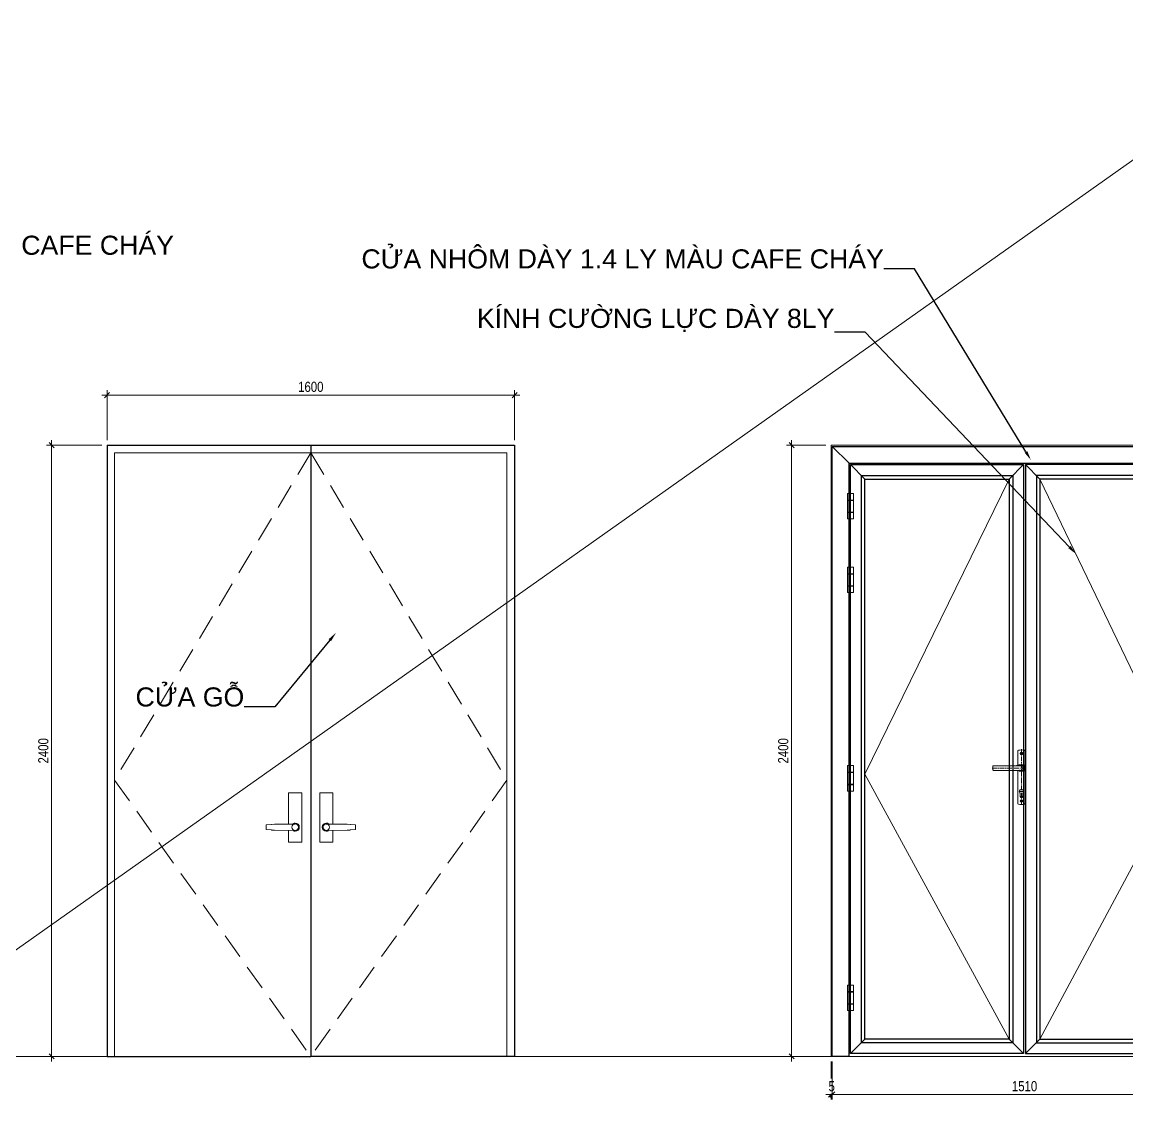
# Model space of a CAD drawing. Header units: millimetres. Extents: x 886808 to 1650903, y -1008069 to 230892.
# Drawn here: x 1628438 to 1637114, y -177743 to -169107 of the extents above; entities that cross this region are included whole.
import ezdxf
from ezdxf import colors
from ezdxf.entities.mleader import LeaderData, LeaderLine
from ezdxf.math import Vec2, Vec3

# ---------------------------------------------------------------- set-up
doc = ezdxf.new("R2010")
doc.units = ezdxf.units.MM
for name, pattern in [('CENTER', [2, 1.25, -0.25, 0.25, -0.25]), ('CENTER2', [28.575, 19.05, -3.175, 3.175, -3.175]), ('DASHED', [0.75, 0.5, -0.25])]:
    doc.linetypes.add(name, pattern=pattern)
doc.layers.get('0').update_dxf_attribs({"lineweight": 0})
for name, color, linetype, lineweight in [('03- Net Cua- 153', 153, 'Continuous', 9), ('06- Dim- 250', 250, 'Continuous', 0), ('A-Wall', 113, 'Continuous', 30), ('A_Dim', 8, 'Continuous', 5), ('DIM', 149, 'Continuous', 13), ('DIM-EW', 142, 'Continuous', 5), ('I-FURN', 252, 'Continuous', 5), ('KET CAU-WALL-EW', 14, 'Continuous', 15), ('PHU KIEN-EW', 230, 'Continuous', 5), ('PROFILE CAT-EW', 255, 'Continuous', 25), ('S04_AL_Hatch', 253, 'CENTER', 25), ('TRUC-EW', 1, 'CENTER2', 5)]:
    doc.layers.add(name, color=color, linetype=linetype, lineweight=lineweight)
doc.styles.add('ADP_HC_vni_HC', font='')
doc.styles.add('E1-R-0.8', font='arial.ttf', dxfattribs={"width": 0.8})
doc.styles.get('ADP_HC_vni_HC').set_extended_font_data('VNI-Helve-Condense')
doc.dimstyles.new('EWS-1', dxfattribs={"dimtxt": 2, "dimasz": 1, "dimexe": 1, "dimexo": 1, "dimgap": 1.5, "dimtad": 1, "dimdec": 1, "dimzin": 9, "dimtxsty": 'E1-R-0.8', "dimblk": 'OBLIQUE', "dimcen": 1, "dimdle": 1, "dimclrd": 8, "dimclre": 8, "dimclrt": 256, "dimadec": 0, "dimazin": 2, "dimtfac": 1, "dimtdec": 1, "dimtix": 1, "dimtmove": 2, "dimatfit": 3, "dimfxl": 0, "dimtolj": 1, "dimlwd": 9, "dimlwe": 9, "dimarcsym": 0})

# ---------------------------------------------------------------- blocks, each defined once
blk = doc.blocks.new('A$C2A5A2C48')
at = {"layer": 'PHU KIEN-EW'}
for p, q in [((-14.5, -139.1), (-14.5, 67.1)), ((14.5, 67.1), (14.5, 9.7)), ((-12, 9), (-5.7, 6.3)), ((-12, 9), (-12, -9)), ((-9, 12), (9, 12)), ((-2.7, 9.3), (-9, 12)), ((-5.7, 6.3), (-5.7, -6.3)), ((-0.8, 9.1), (20.8, 9.3)), ((9, 12), (11, 10.2)), ((12.5, 9.9), (10.9, 11.3)), ((-5.7, -6.3), (-12, -9)), ((-9, -12), (-2.7, -9.3)), ((9, -12), (-9, -12)), ((-0.8, -9.1), (20.8, -9.3)), ((9, -12), (11, -10.2)), ((12.5, -9.9), (10.9, -11.3)), ((14.5, -9.7), (14.5, -139.1)), ((-5.1, -111.5), (-5.1, -98.9)), ((5.1, -111.5), (5.1, -98.9))]:
    blk.add_line(p, q, dxfattribs=at)
for points in [[(-0.8, 9.1), (-1.3, 9.1), (-1.7, 9.1), (-2, 9.2), (-2.2, 9.2), (-2.3, 9.2), (-2.5, 9.3), (-2.6, 9.3), (-2.7, 9.3)], [(11, 10.2), (11.4, 10.1), (12.2, 9.9), (13.3, 9.8), (14.6, 9.7), (16.1, 9.5), (17.8, 9.4), (19.5, 9.3), (20.8, 9.3)], [(110.2, 9.3), (20.8, 9.3)], [(112.8, 0.3), (112.7, 2.2), (112.6, 4.1), (112.5, 5.7), (112.3, 6.9), (112, 7.8), (111.7, 8.4), (111.2, 9), (110.2, 9.3)], [(-2.7, -9.3), (-2.6, -9.3), (-2.5, -9.3), (-2.3, -9.2), (-2.2, -9.2), (-2, -9.2), (-1.7, -9.1), (-1.3, -9.1), (-0.8, -9.1)], [(11, -10.2), (11.4, -10.1), (12.2, -9.9), (13.3, -9.8), (14.6, -9.7), (16.1, -9.5), (17.8, -9.4), (19.5, -9.3), (20.8, -9.3)], [(110.2, -9.3), (20.8, -9.3)], [(110.2, -9.3), (110.6, -9.2), (110.9, -9.1), (111.2, -9), (111.5, -8.7), (111.8, -8.2), (112.2, -7.1), (112.6, -4.5), (112.8, -0.3)]]:
    blk.add_lwpolyline(points, dxfattribs=at)
for centre, radius in [((0, 57), 4.75), ((0, 57), 2.6), ((0, -129), 4.75), ((0, -129), 2.6)]:
    blk.add_circle(centre, radius, dxfattribs=at)
for centre, radius, start, end in [((-11.5, 67.1), 3, 98.5893, 180), ((0, -9), 80, 81.4107, 98.5893), ((11.5, 67.1), 3, 0, 81.4107), ((0, -92), 8.6, 306.3718, 233.6282), ((0, -111.5), 5.1, 180, 0), ((-11.5, -139.1), 3, 180, 261.4107), ((0, -63), 80, 261.4107, 278.5893), ((11.5, -139.1), 3, 278.5893, 0)]:
    blk.add_arc(centre, radius, start, end, dxfattribs=at)
for centre, major_axis, ratio, start_param, end_param in [((-9, 9), (-2.81, 1.2), 0.982132, -0.383194, 0.395711), ((-9, 9), (-2.81, 1.2), 0.982132, -1.162098, -0.383194), ((-2.7, 6.3), (1.17, 2.76), 0.982132, 1.187602, 1.966507), ((-2.7, 6.3), (1.17, 2.76), 0.982132, 0.408698, 1.187602), ((9, 9), (-2.29, 1.97), 0.993426, -1.570729, -0.858845), ((-9, -9), (2.81, 1.2), 0.982132, 2.745882, 3.524786), ((-9, -9), (2.81, 1.2), 0.982132, 3.524786, 4.303691), ((-2.7, -6.3), (-1.17, 2.76), 0.982132, 1.175086, 1.95399), ((-2.7, -6.3), (-1.17, 2.76), 0.982132, 1.95399, 2.732895), ((9, -9), (2.29, 1.97), 0.993426, 1.570864, 2.282747)]:
    blk.add_ellipse(centre, major_axis=major_axis, ratio=ratio, start_param=start_param, end_param=end_param, dxfattribs=at)
at = {"layer": 'TRUC-EW'}
for p, q in [((5.7, 57), (-5.7, 57)), ((0, 74.5), (0, -145.8)), ((114.7, 0), (-12.7, 0)), ((-10.8, -92), (10.8, -92)), ((-7.1, -111.5), (7.1, -111.5)), ((5.7, -129), (-5.7, -129))]:
    blk.add_line(p, q, dxfattribs=at)
blk = doc.blocks.new('_Oblique')
at = {"color": 0, "linetype": 'ByBlock', "lineweight": -2}
blk.add_line((-0.5, -0.5), (0.5, 0.5), dxfattribs=at)
blk = doc.blocks.new('*D924')
at = {"layer": 'Defpoints', "color": 0, "transparency": 16777216}
for p in [(1784670.2, -131492.9), (1784825, -131492.9), (1784825, -133892.7, -0.2)]:
    blk.add_point(p, dxfattribs=at)
at = {"layer": 'DIM-EW', "color": 8, "lineweight": 9, "transparency": 16777216}
for p, q in [((1784670.2, -133912.7), (1784670.2, -131472.9)), ((1784805, -131492.9), (1784650.2, -131492.9)), ((1784805, -133892.7), (1784650.2, -133892.7))]:
    blk.add_line(p, q, dxfattribs=at)
at = {"layer": 'DIM-EW', "color": 8, "lineweight": 9, "transparency": 16777216, "xscale": 20, "yscale": 20, "zscale": 20}
for p, rotation in [((1784670.2, -131492.9), 90), ((1784670.2, -133892.7), 270)]:
    blk.add_blockref('_Oblique', p, dxfattribs=dict(at, rotation=rotation))
at = {"layer": 'DIM-EW', "transparency": 16777216, "insert": (1784637.7, -132692.8), "char_height": 40, "attachment_point": 5, "rotation": 90, "style": 'E1-R-0.8', "bg_fill": 3, "box_fill_scale": 1.25, "bg_fill_color": 256, "bg_fill_true_color": 13158600, "bg_fill_transparency": 0}
blk.add_mtext('\\A1;2400', dxfattribs=at)
blk = doc.blocks.new('*D925')
at = {"layer": 'Defpoints', "color": 0, "transparency": 16777216}
for p in [(1784825, -133892.7), (1784830, -133892.7)]:
    blk.add_point(p, dxfattribs=at)
at = {"layer": 'DIM-EW', "color": 8, "lineweight": 9, "transparency": 16777216}
for p, q in [((1784825, -133912.7), (1784825, -134062.1)), ((1784830, -133912.7), (1784830, -134062.1)), ((1784825, -134042.1), (1784805, -134042.1)), ((1784825, -134042.1), (1784830, -134042.1)), ((1784830, -134042.1), (1784850, -134042.1))]:
    blk.add_line(p, q, dxfattribs=at)
at = {"layer": 'DIM-EW', "color": 8, "lineweight": 9, "transparency": 16777216, "xscale": 20, "yscale": 20, "zscale": 20}
blk.add_blockref('_Oblique', (1784825, -134042.1), dxfattribs=at)
at = {"layer": 'DIM-EW', "color": 8, "lineweight": 9, "transparency": 16777216, "xscale": 20, "yscale": 20, "zscale": 20, "rotation": 180}
blk.add_blockref('_Oblique', (1784830, -134042.1), dxfattribs=at)
at = {"layer": 'DIM-EW', "transparency": 16777216, "insert": (1784827.5, -134009.8), "char_height": 40, "attachment_point": 5, "style": 'E1-R-0.8', "bg_fill": 3, "box_fill_scale": 1.25, "bg_fill_color": 256, "bg_fill_true_color": 13158600, "bg_fill_transparency": 0}
blk.add_mtext('\\A1;5', dxfattribs=at)
at = {"layer": 'Defpoints', "color": 0, "transparency": 16777216}
blk.add_point((1784830, -134042.1), dxfattribs=at)
blk = doc.blocks.new('*D926')
at = {"layer": 'Defpoints', "color": 0, "transparency": 16777216}
for p in [(1784830, -133892.7), (1786340.1, -133892.7), (1786340.1, -134042.1)]:
    blk.add_point(p, dxfattribs=at)
at = {"layer": 'DIM-EW', "color": 8, "lineweight": 9, "transparency": 16777216}
for p, q in [((1784830, -133912.7), (1784830, -134062.1)), ((1786340.1, -133912.7), (1786340.1, -134062.1)), ((1784810, -134042.1), (1786360.1, -134042.1))]:
    blk.add_line(p, q, dxfattribs=at)
at = {"layer": 'DIM-EW', "color": 8, "lineweight": 9, "transparency": 16777216, "xscale": 20, "yscale": 20, "zscale": 20, "rotation": 180}
blk.add_blockref('_Oblique', (1784830, -134042.1), dxfattribs=at)
at = {"layer": 'DIM-EW', "color": 8, "lineweight": 9, "transparency": 16777216, "xscale": 20, "yscale": 20, "zscale": 20}
blk.add_blockref('_Oblique', (1786340.1, -134042.1), dxfattribs=at)
at = {"layer": 'DIM-EW', "transparency": 16777216, "insert": (1785585, -134009.7), "char_height": 40, "attachment_point": 5, "style": 'E1-R-0.8', "bg_fill": 3, "box_fill_scale": 1.25, "bg_fill_color": 256, "bg_fill_true_color": 13158600, "bg_fill_transparency": 0}
blk.add_mtext('\\A1;1510', dxfattribs=at)
blk = doc.blocks.new('*D927')
at = {"layer": 'Defpoints', "color": 0, "transparency": 16777216}
for p in [(1786340.1, -133892.7), (1786345.1, -133892.7)]:
    blk.add_point(p, dxfattribs=at)
at = {"layer": 'DIM-EW', "color": 8, "lineweight": 9, "transparency": 16777216}
for p, q in [((1786340.1, -133912.7), (1786340.1, -134062.1)), ((1786345.1, -133912.7), (1786345.1, -134062.1)), ((1786340.1, -134042.1), (1786320.1, -134042.1)), ((1786340.1, -134042.1), (1786345.1, -134042.1)), ((1786345.1, -134042.1), (1786365.1, -134042.1))]:
    blk.add_line(p, q, dxfattribs=at)
at = {"layer": 'DIM-EW', "color": 8, "lineweight": 9, "transparency": 16777216, "xscale": 20, "yscale": 20, "zscale": 20}
blk.add_blockref('_Oblique', (1786340.1, -134042.1), dxfattribs=at)
at = {"layer": 'DIM-EW', "color": 8, "lineweight": 9, "transparency": 16777216, "xscale": 20, "yscale": 20, "zscale": 20, "rotation": 180}
blk.add_blockref('_Oblique', (1786345.1, -134042.1), dxfattribs=at)
at = {"layer": 'DIM-EW', "transparency": 16777216, "insert": (1786342.6, -134009.8), "char_height": 40, "attachment_point": 5, "style": 'E1-R-0.8', "bg_fill": 3, "box_fill_scale": 1.25, "bg_fill_color": 256, "bg_fill_true_color": 13158600, "bg_fill_transparency": 0}
blk.add_mtext('\\A1;5', dxfattribs=at)
at = {"layer": 'Defpoints', "color": 0, "transparency": 16777216}
blk.add_point((1786345.1, -134042.1), dxfattribs=at)
blk = doc.blocks.new('BL-CUA DI')
at = {"layer": 'PHU KIEN-EW'}
for points in [[(-24, 0), (0, 0), (0, 99.9), (-24, 99.9)], [(-24, 73.9), (0, 73.9), (0, 72.3), (-24, 72.3)], [(-24, 26.5), (0, 26.5), (0, 24.9), (-24, 24.9)]]:
    blk.add_lwpolyline(points, close=True, dxfattribs=at)
blk = doc.blocks.new('*D938')
at = {"layer": 'Defpoints', "color": 0, "transparency": 16777216}
for p in [(1792183.1, -129490.8), (1792400.6, -129490.8), (1792400.6, -131890.8)]:
    blk.add_point(p, dxfattribs=at)
at = {"layer": 'DIM-EW', "color": 8, "lineweight": 9, "transparency": 16777216}
for p, q in [((1792183.1, -131910.8), (1792183.1, -129470.8)), ((1792380.6, -129490.8), (1792163.1, -129490.8)), ((1792380.6, -131890.8), (1792163.1, -131890.8))]:
    blk.add_line(p, q, dxfattribs=at)
at = {"layer": 'DIM-EW', "color": 8, "lineweight": 9, "transparency": 16777216, "xscale": 20, "yscale": 20, "zscale": 20}
for p, rotation in [((1792183.1, -129490.8), 90), ((1792183.1, -131890.8), 270)]:
    blk.add_blockref('_Oblique', p, dxfattribs=dict(at, rotation=rotation))
at = {"layer": 'DIM-EW', "transparency": 16777216, "insert": (1792150.7, -130690.8), "char_height": 40, "attachment_point": 5, "rotation": 90, "style": 'E1-R-0.8', "bg_fill": 3, "box_fill_scale": 1.25, "bg_fill_color": 256, "bg_fill_true_color": 13158600, "bg_fill_transparency": 0}
blk.add_mtext('\\A1;2400', dxfattribs=at)
blk = doc.blocks.new('*D939')
at = {"layer": 'Defpoints', "color": 0, "transparency": 16777216}
for p in [(1794000.9, -129294.5), (1792400.6, -129490.8), (1794000.9, -129490.8)]:
    blk.add_point(p, dxfattribs=at)
at = {"layer": 'DIM-EW', "color": 8, "lineweight": 9, "transparency": 16777216}
for p, q in [((1792380.6, -129294.5), (1794020.9, -129294.5)), ((1792400.6, -129470.8), (1792400.6, -129274.5)), ((1794000.9, -129470.8), (1794000.9, -129274.5))]:
    blk.add_line(p, q, dxfattribs=at)
at = {"layer": 'DIM-EW', "color": 8, "lineweight": 9, "transparency": 16777216, "xscale": 20, "yscale": 20, "zscale": 20, "rotation": 180}
blk.add_blockref('_Oblique', (1792400.6, -129294.5), dxfattribs=at)
at = {"layer": 'DIM-EW', "color": 8, "lineweight": 9, "transparency": 16777216, "xscale": 20, "yscale": 20, "zscale": 20}
blk.add_blockref('_Oblique', (1794000.9, -129294.5), dxfattribs=at)
at = {"layer": 'DIM-EW', "transparency": 16777216, "insert": (1793200.7, -129262), "char_height": 40, "attachment_point": 5, "style": 'E1-R-0.8', "bg_fill": 3, "box_fill_scale": 1.25, "bg_fill_color": 256, "bg_fill_true_color": 13158600, "bg_fill_transparency": 0}
blk.add_mtext('\\A1;1600', dxfattribs=at)
blk = doc.blocks.new('A$C4DBC76CC')
at = {"layer": 'DIM', "color": 250, "transparency": 33554636}
for points in [[(918.8, 2435.9), (352.7, 1277.9), (918.8, 237.4)], [(1040, 2435.9), (1597.5, 1277.9), (1040, 237.4)]]:
    blk.add_lwpolyline(points, dxfattribs=at)
at = {"layer": 'KET CAU-WALL-EW', "transparency": 33554636}
blk.add_lwpolyline([(219.4, 2569.2), (1739.5, 2569.2), (1739.5, 169.4), (219.4, 169.4)], close=True, dxfattribs=at)
at = {"layer": 'PROFILE CAT-EW', "transparency": 33554636}
for p, q in [((290.4, 2498.2), (224.4, 2564.2)), ((1668.5, 2498.2), (1734.5, 2564.2)), ((352.7, 2435.9), (295.7, 2492.9)), ((975.8, 2492.9), (918.8, 2435.9)), ((983, 2492.9), (1040, 2435.9)), ((1597.5, 2435.9), (1654.5, 2492.9)), ((295.7, 180.4), (352.7, 237.4)), ((975.8, 180.4), (918.8, 237.4)), ((983, 180.4), (1040, 237.4)), ((1654.5, 180.4), (1597.5, 237.4))]:
    blk.add_line(p, q, dxfattribs=at)
for points in [[(290.4, 169.4), (224.4, 169.4), (224.4, 2564.2), (1734.5, 2564.2), (1734.5, 169.4), (1668.5, 169.4)], [(290.4, 169.4), (290.4, 2498.2), (1668.5, 2498.2), (1668.5, 169.4)]]:
    blk.add_lwpolyline(points, dxfattribs=at)
for points in [[(295.7, 2492.9), (975.8, 2492.9), (975.8, 180.4), (295.7, 180.4)], [(1654.5, 2492.9), (983, 2492.9), (983, 180.4), (1654.5, 180.4)], [(352.7, 2435.9), (918.8, 2435.9), (918.8, 237.4), (352.7, 237.4)], [(1597.5, 2435.9), (1040, 2435.9), (1040, 237.4), (1597.5, 237.4)]]:
    blk.add_lwpolyline(points, close=True, dxfattribs=at)
at = {"layer": 'PROFILE CAT-EW', "color": 4, "transparency": 33554636}
for points in [[(338.7, 2449.9), (932.8, 2449.9), (932.8, 223.4), (338.7, 223.4)], [(1611.5, 2449.9), (1026, 2449.9), (1026, 223.4), (1611.5, 223.4)]]:
    blk.add_lwpolyline(points, close=True, dxfattribs=at)
at = {"layer": 'PHU KIEN-EW', "transparency": 33554636, "xscale": -1}
blk.add_blockref('A$C2A5A2C48', (967.3, 1301.7), dxfattribs=at)
at = {"layer": 'S04_AL_Hatch', "transparency": 33554636}
for p in [(307.7, 2279.7), (307.7, 1990.7), (307.7, 1211.4), (307.7, 349.9)]:
    blk.add_blockref('BL-CUA DI', p, dxfattribs=at)
at = {"layer": 'S04_AL_Hatch', "transparency": 33554636, "xscale": -1}
for p in [(1651.2, 2279.7), (1651.2, 1990.7), (1651.2, 1211.4), (1651.2, 349.9)]:
    blk.add_blockref('BL-CUA DI', p, dxfattribs=at)
at = {"layer": 'DIM-EW', "transparency": 33554636}
dim = blk.add_linear_dim(base=(64.6, 2569.2), p1=(219.4, 169.4, -0.2), p2=(219.4, 2569.2), angle=90, dimstyle='EWS-1', override={"dimscale": 20, "dimgap": 0.6, "dimdec": 0, "dimtdec": 0, "dimtfill": 1}, dxfattribs=at)
dim.commit()
dim.dimension.update_dxf_attribs({"geometry": '*D924', "text_midpoint": (32.2, 1369.3), "insert": (-1784605.6, 134062.1)})
dim = blk.add_linear_dim(base=(224.4, 20), p1=(219.4, 169.4), p2=(224.4, 169.4), dimstyle='EWS-1', override={"dimscale": 20, "dimgap": 0.6, "dimdec": 0, "dimtdec": 0, "dimtfill": 1}, dxfattribs=at)
dim.commit()
dim.dimension.update_dxf_attribs({"geometry": '*D925', "text_midpoint": (221.9, 52.3), "insert": (-1784605.6, 134062.1)})
dim = blk.add_linear_dim(base=(1734.5, 20), p1=(224.4, 169.4), p2=(1734.5, 169.4), dimstyle='EWS-1', override={"dimscale": 20, "dimgap": 0.6, "dimdec": 0, "dimtdec": 0, "dimtfill": 1}, dxfattribs=at)
dim.commit()
dim.dimension.update_dxf_attribs({"geometry": '*D926', "text_midpoint": (979.4, 52.4), "insert": (-1784605.6, 134062.1)})
dim = blk.add_linear_dim(base=(1739.5, 20), p1=(1734.5, 169.4), p2=(1739.5, 169.4), dimstyle='EWS-1', override={"dimscale": 20, "dimgap": 0.6, "dimdec": 0, "dimtdec": 0, "dimtfill": 1}, dxfattribs=at)
dim.commit()
dim.dimension.update_dxf_attribs({"geometry": '*D927', "text_midpoint": (1737, 52.3), "insert": (-1784605.6, 134062.1)})
blk = doc.blocks.new('A$C3F4764C3')
at = {"layer": '03- Net Cua- 153', "linetype": 'Continuous', "transparency": 33554636}
for p, q in [((312.1, 20), (312.1, 2390)), ((1082.2, 2390), (312.1, 2390)), ((1082.2, 20), (1082.2, 2390)), ((1082.2, 20), (1082.2, 2390)), ((1082.2, 20), (1082.2, 2390)), ((1082.2, 20), (1082.2, 2390)), ((1082.2, 2390), (1852.4, 2390)), ((1852.4, 20), (1852.4, 2390)), ((1047.2, 1054.5), (995.2, 1054.5)), ((995.2, 1054.5), (995.2, 932.1)), ((1047.2, 861.7), (1047.2, 1054.5)), ((1117.2, 1054.5), (1169.2, 1054.5)), ((1117.2, 861.7), (1117.2, 1054.5)), ((1169.2, 1054.5), (1169.2, 932.1)), ((907.2, 929.2), (907.2, 910.8)), ((907.2, 929.2), (907.2, 929.2)), ((907.2, 929.2), (907.2, 929.2)), ((926.5, 930.9), (907.3, 929.2)), ((939.4, 932), (927.6, 931)), ((976.7, 932.4), (939.4, 932)), ((976.7, 932.4), (1021.2, 932.4)), ((1021.2, 931.7), (1021.2, 932.4)), ((1187.8, 932.4), (1143.2, 932.4)), ((1143.2, 931.7), (1143.2, 932.4)), ((1187.8, 932.4), (1225, 932)), ((1225, 932), (1236.9, 931)), ((1237.9, 930.9), (1257.2, 929.2)), ((1257.3, 929.2), (1257.2, 929.2)), ((1257.3, 929.2), (1257.3, 910.8)), ((1257.3, 929.2), (1257.3, 929.2)), ((907.2, 910.8), (907.2, 910.8)), ((907.2, 910.8), (907.2, 910.8)), ((907.3, 910.8), (926.5, 909.1)), ((927.6, 909), (939.4, 908)), ((939.4, 908), (1021.2, 907.1)), ((995.2, 907.4), (995.2, 861.7)), ((1021.2, 907.1), (1021.2, 908.3)), ((1143.2, 907.1), (1143.2, 908.3)), ((1225, 908), (1143.2, 907.1)), ((1169.2, 907.4), (1169.2, 861.7)), ((1236.9, 909), (1225, 908)), ((1257.2, 910.8), (1237.9, 909.1)), ((1257.2, 910.8), (1257.3, 910.8)), ((1257.3, 910.8), (1257.3, 910.8)), ((995.2, 861.7), (1047.2, 861.7)), ((1169.2, 861.7), (1117.2, 861.7))]:
    blk.add_line(p, q, dxfattribs=at)
for points in [[(927.6, 931), (927.3, 930.9), (927.1, 930.9), (926.8, 930.9), (926.6, 930.9), (926.5, 930.9)], [(1236.9, 931), (1237.1, 930.9), (1237.4, 930.9), (1237.6, 930.9), (1237.8, 930.9), (1237.9, 930.9)], [(926.5, 909.1), (926.6, 909.1), (926.8, 909.1), (927.1, 909.1), (927.3, 909.1), (927.6, 909)], [(1237.9, 909.1), (1237.8, 909.1), (1237.6, 909.1), (1237.4, 909.1), (1237.1, 909.1), (1236.9, 909)]]:
    blk.add_lwpolyline(points, dxfattribs=at)
for centre, radius, start, end in [((1021.2, 920), 12.8, 0, 180), ((1021.2, 920), 12.8, 180, 0), ((1021.2, 920), 16, 90, 124.8309), ((1021.2, 920), 14.7, 90, 113.9426), ((1021.2, 920), 14.7, 0, 113.9426), ((1021.2, 920), 14.7, 250.5694, 0), ((1021.2, 920), 16, 270, 90), ((1021.2, 920), 14.7, 270, 90), ((1143.2, 920), 16, 90, 270), ((1143.2, 920), 14.7, 90, 270), ((1143.2, 920), 14.7, 66.0574, 180), ((1143.2, 920), 14.7, 180, 289.4306), ((1143.2, 920), 12.8, 0, 180), ((1143.2, 920), 12.8, 180, 0), ((1143.2, 920), 16, 55.1691, 90), ((1143.2, 920), 14.7, 66.0574, 90), ((1021.2, 920), 16, 238.9585, 270), ((1021.2, 920), 14.7, 250.5694, 270), ((1143.2, 920), 16, 270, 301.0415), ((1143.2, 920), 14.7, 270, 289.4306)]:
    blk.add_arc(centre, radius, start, end, dxfattribs=at)
at = {"layer": '06- Dim- 250', "linetype": 'DASHED', "ltscale": 200, "transparency": 33554636}
for p, q in [((1082.2, 2390), (312.1, 1105)), ((1082.2, 2390), (1852.4, 1105)), ((312.1, 1105), (1082.2, 20)), ((1852.4, 1105), (1082.2, 20))]:
    blk.add_line(p, q, dxfattribs=at)
at = {"layer": 'A-Wall', "transparency": 33554636}
for p, q in [((282.1, 2420), (282.1, 20)), ((1082.2, 2420), (1082.2, 20)), ((282.1, 20), (312.1, 20)), ((312.1, 20), (1082.2, 20)), ((1082.2, 20), (1082.2, 20)), ((1082.2, 20), (1082.2, 20)), ((1082.2, 20), (1082.2, 20)), ((1852.4, 20), (1082.2, 20)), ((1082.2, 20), (1082.2, 20)), ((1882.4, 20), (1852.4, 20))]:
    blk.add_line(p, q, dxfattribs=at)
at = {"layer": 'DIM-EW', "transparency": 33554636}
dim = blk.add_linear_dim(base=(64.6, 2420), p1=(282.1, 20), p2=(282.1, 2420), angle=90, dimstyle='EWS-1', override={"dimscale": 20, "dimgap": 0.6, "dimdec": 0, "dimtdec": 0, "dimtfill": 1}, dxfattribs=at)
dim.commit()
dim.dimension.update_dxf_attribs({"geometry": '*D938', "text_midpoint": (32.2, 1220), "insert": (-1792118.5, 131910.8)})
dim = blk.add_linear_dim(base=(1882.4, 2616.4), p1=(282.1, 2420), p2=(1882.4, 2420), dimstyle='EWS-1', override={"dimscale": 20, "dimgap": 0.6, "dimdec": 0, "dimtdec": 0, "dimtfill": 1}, dxfattribs=at)
dim.commit()
dim.dimension.update_dxf_attribs({"geometry": '*D939', "text_midpoint": (1082.2, 2648.8), "insert": (-1792118.5, 131910.8)})
at = {"layer": 'A-Wall', "transparency": 33554636}
for p, q in [((282.1, 2420), (1882.4, 2420)), ((1082.2, 2420), (1082.2, 20)), ((1882.4, 2420), (1882.4, 20))]:
    blk.add_line(p, q, dxfattribs=at)

msp = doc.modelspace()

# ---------------------------------------------------------------- block references
at = {"layer": 'A_Dim', "transparency": 33554636, "xscale": 2, "yscale": 2, "zscale": 2}
msp.add_blockref('A$C4DBC76CC', (1634351.2, -177567.6), dxfattribs=at)

# ---------------------------------------------------------------- leaders
at = {"transparency": 33554636}
ml = msp.add_multileader_mtext('Standard', dxfattribs=at)
ml.set_content('{\\fArial|b0|i0|c0|p34;CỬA NHÔM DÀY 1.4 LY MÀU CAFE CHÁY}', color=30, style='ADP_HC_vni_HC')
ml.set_leader_properties()
ml.build(insert=Vec2(0, 0))
ml.multileader.update_dxf_attribs({"text_left_attachment_type": 7, "text_right_attachment_type": 7, "text_top_attachment_type": 10, "text_bottom_attachment_type": 10, "dogleg_length": 0.36, "arrow_head_size": 75})
ctx = ml.context
ctx.base_point, ctx.char_height, ctx.arrow_head_size, ctx.landing_gap_size, ctx.plane_origin = Vec3(1625528, -170936.4), 150, 75, 0, Vec3(1616579.6, -167742.8)
ctx.left_attachment, ctx.right_attachment = 7, 7
notes = []
notes.append((ctx, [(0, (1, 1, 0), (1625287.1, -170936.4), (1, 0), 240.9, [(0, [(1622516.1, -172438.8)], 0, [])])]))
ctx.mtext.insert, ctx.mtext.flow_direction = Vec3(1625528, -170783.8), 5
ml = msp.add_multileader_mtext('Standard', dxfattribs=at)
ml.set_content('{\\fArial|b0|i0|c0|p34;CỬA GỖ}', color=30, style='ADP_HC_vni_HC')
ml.set_leader_properties()
ml.build(insert=Vec2(0, 0))
ml.multileader.update_dxf_attribs({"text_left_attachment_type": 7, "text_right_attachment_type": 7, "text_top_attachment_type": 10, "text_bottom_attachment_type": 10, "dogleg_length": 0.36, "arrow_head_size": 75})
ctx = ml.context
ctx.base_point, ctx.char_height, ctx.arrow_head_size, ctx.landing_gap_size, ctx.plane_origin = Vec3(1629348.3, -174483.5), 150, 75, 0, Vec3(1627109, -167495)
ctx.left_attachment, ctx.right_attachment, ctx.text_align_type = 7, 7, 2
notes.append((ctx, [(1, (1, 1, 0), (1630423.6, -174483.5), (-1, 0), 240.9, [(0, [(1630902.6, -173902.2)], 0, [])])]))
ctx.mtext.insert, ctx.mtext.alignment, ctx.mtext.flow_direction = Vec3(1630182.7, -174331), 3, 5
for ctx, leaders in notes:
    for number, flags, end, landing, length, lines in leaders:
        leader = LeaderData()
        leader.index, (leader.has_last_leader_line, leader.has_dogleg_vector, leader.attachment_direction) = number, flags
        leader.last_leader_point, leader.dogleg_vector, leader.dogleg_length = Vec3(end), Vec3(landing), length
        for number, points, colour, breaks in lines:
            line = LeaderLine()
            line.index, line.vertices, line.color, line.breaks = number, Vec3.list(points), colors.encode_raw_color(colour), breaks
            leader.lines.append(line)
        ctx.leaders.append(leader)

# ---------------------------------------------------------------- next in the draw order: linework, layer by layer
at = {"layer": 'A_Dim', "transparency": 33554636}
msp.add_lwpolyline([(1613213.1, -177228.8), (1642101.4, -177228.8)], dxfattribs=at)

# ---------------------------------------------------------------- next in the draw order: leaders
at = {"transparency": 33554636}
ml = msp.add_multileader_mtext('Standard', dxfattribs=at)
ml.set_content('{\\fArial|b0|i0|c0|p34;CỬA NHÔM DÀY 1.4 LY MÀU CAFE CHÁY}', color=30, style='ADP_HC_vni_HC')
ml.set_leader_properties()
ml.build(insert=Vec2(0, 0))
ml.multileader.update_dxf_attribs({"text_left_attachment_type": 7, "text_right_attachment_type": 7, "text_top_attachment_type": 10, "text_bottom_attachment_type": 10, "dogleg_length": 0.36, "arrow_head_size": 75})
ctx = ml.context
ctx.base_point, ctx.char_height, ctx.arrow_head_size, ctx.landing_gap_size, ctx.plane_origin = Vec3(1631114.1, -171043.6), 150, 75, 0, Vec3(1635055.9, -167850)
ctx.left_attachment, ctx.right_attachment, ctx.text_align_type = 7, 7, 2
notes = []
notes.append((ctx, [(1, (1, 1, 0), (1635446, -171043.6), (-1, 0), 240.9, [(0, [(1636360, -172546.1)], 0, [])])]))
ctx.mtext.insert, ctx.mtext.alignment, ctx.mtext.flow_direction = Vec3(1635205.1, -170891), 3, 5
ml = msp.add_multileader_mtext('Standard', dxfattribs=at)
ml.set_content('{\\fArial|b0|i0|c0|p34;KÍNH CƯỜNG LỰC DÀY 8LY}', color=30, style='ADP_HC_vni_HC')
ml.set_leader_properties()
ml.build(insert=Vec2(0, 0))
ml.multileader.update_dxf_attribs({"text_left_attachment_type": 7, "text_right_attachment_type": 7, "text_top_attachment_type": 10, "text_bottom_attachment_type": 10, "dogleg_length": 0.36, "arrow_head_size": 75})
ctx = ml.context
ctx.base_point, ctx.char_height, ctx.arrow_head_size, ctx.landing_gap_size, ctx.plane_origin = Vec3(1632025.4, -171541.4), 150, 75, 0, Vec3(1638771, -167602.2)
ctx.left_attachment, ctx.right_attachment, ctx.text_align_type = 7, 7, 2
notes.append((ctx, [(1, (1, 1, 0), (1635057.7, -171541.4), (-1, 0), 240.9, [(0, [(1636713.9, -173282.9)], 0, [])])]))
ctx.mtext.insert, ctx.mtext.alignment, ctx.mtext.flow_direction = Vec3(1634816.8, -171358.1), 3, 5
for ctx, leaders in notes:
    for number, flags, end, landing, length, lines in leaders:
        leader = LeaderData()
        leader.index, (leader.has_last_leader_line, leader.has_dogleg_vector, leader.attachment_direction) = number, flags
        leader.last_leader_point, leader.dogleg_vector, leader.dogleg_length = Vec3(end), Vec3(landing), length
        for number, points, colour, breaks in lines:
            line = LeaderLine()
            line.index, line.vertices, line.color, line.breaks = number, Vec3.list(points), colors.encode_raw_color(colour), breaks
            leader.lines.append(line)
        ctx.leaders.append(leader)

# ---------------------------------------------------------------- next in the draw order: block references
at = {"layer": 'I-FURN', "transparency": 33554636, "xscale": 2, "yscale": 2, "zscale": 2}
msp.add_blockref('A$C3F4764C3', (1628540.5, -177268.8), dxfattribs=at)

# ---------------------------------------------------------------- next in the draw order: linework, layer by layer
at = {"layer": 'A_Dim'}
msp.add_line((1610722.3, -188884), (1650903.1, -160470.4), dxfattribs=at)

doc.saveas('drawing.dxf')
